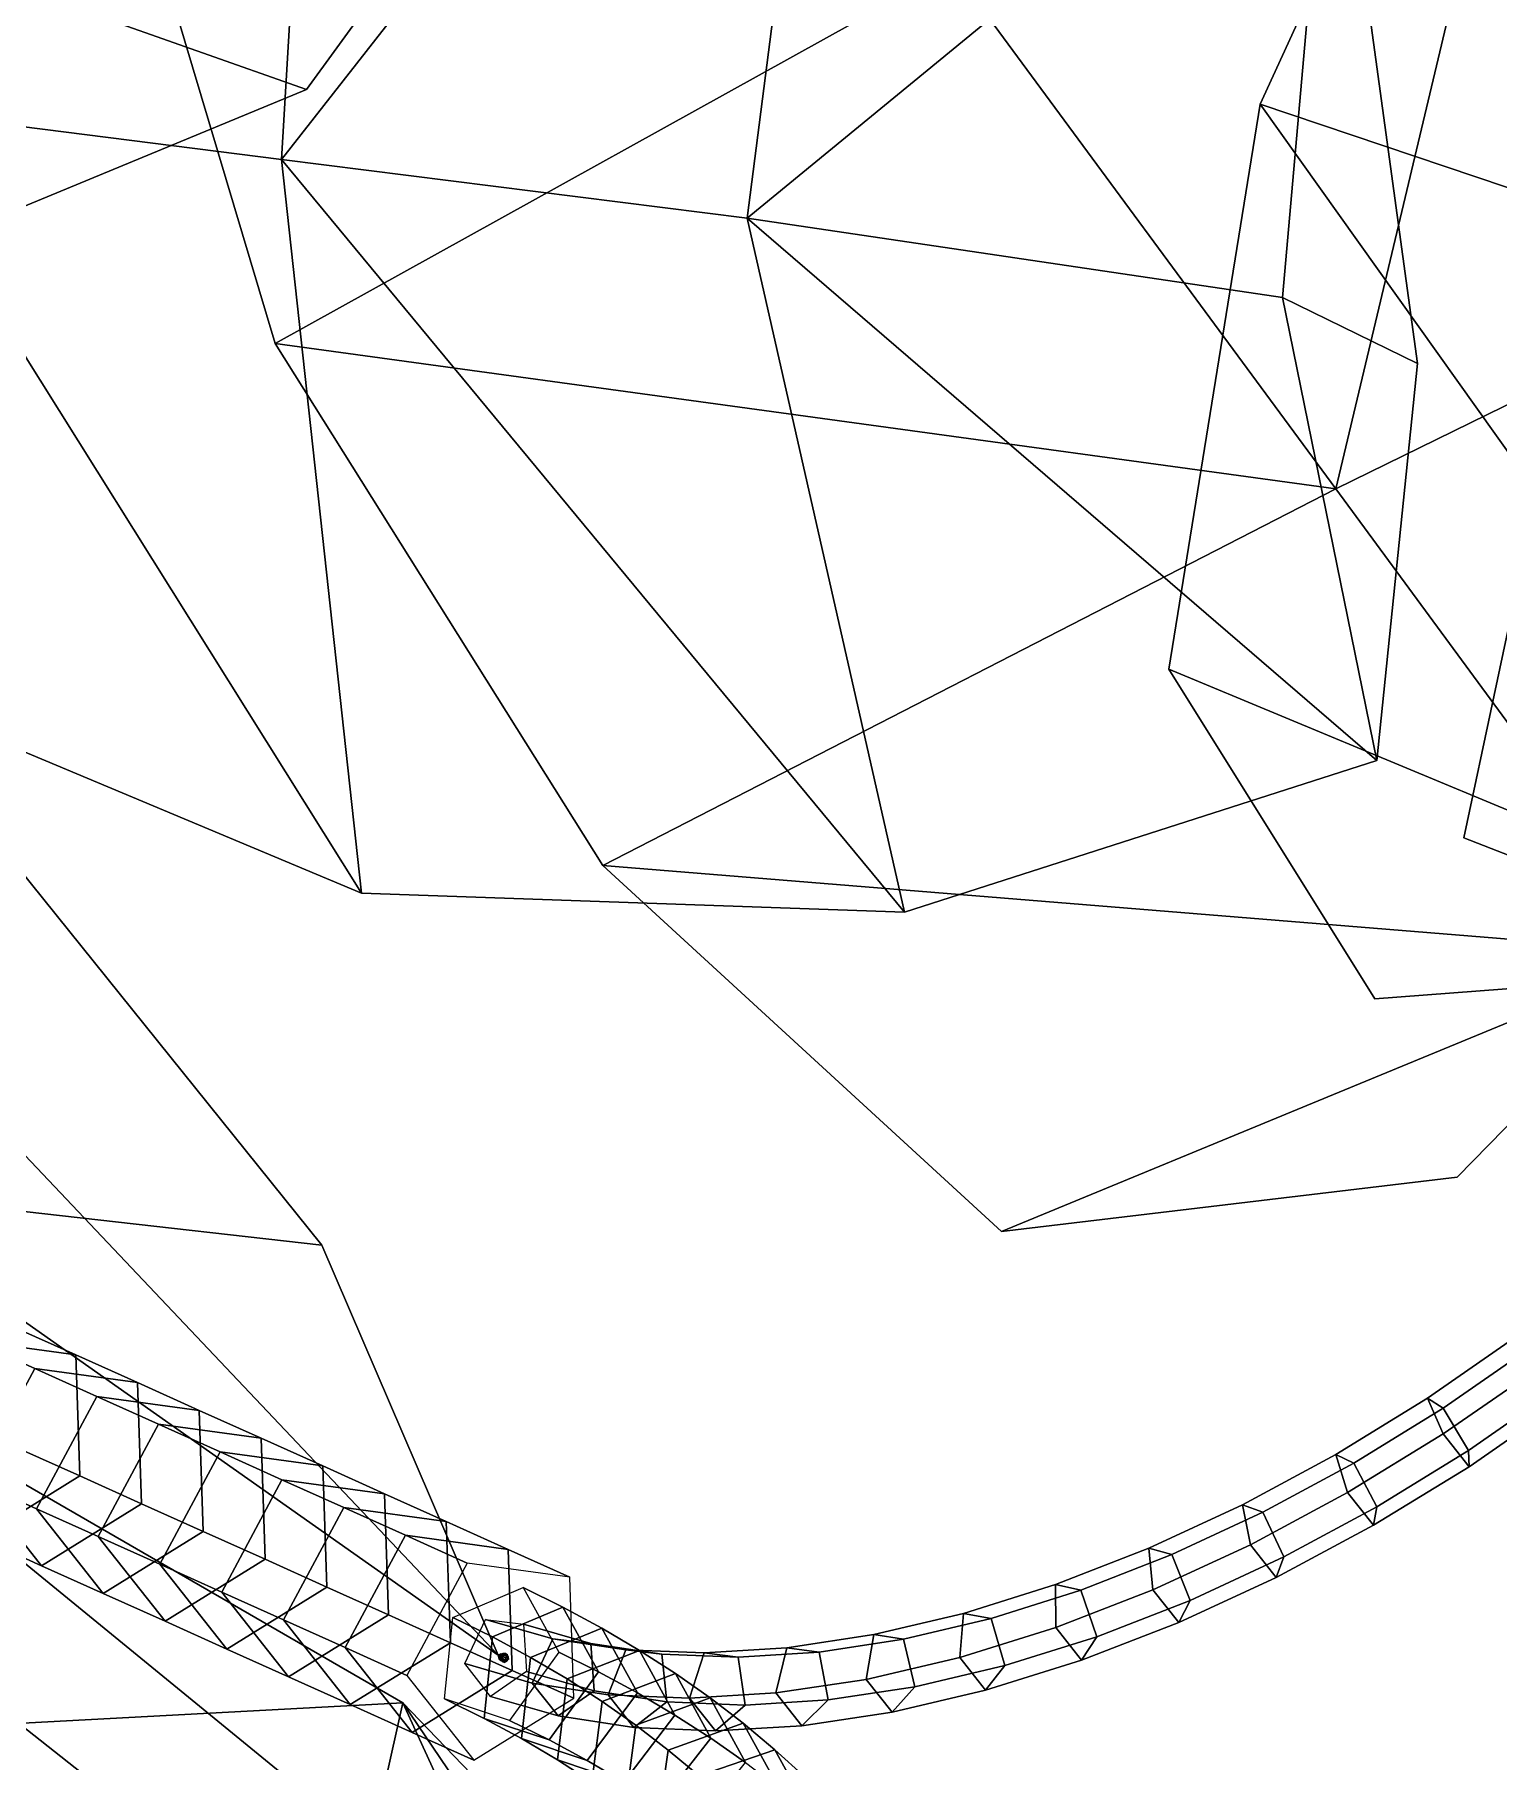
# Model space of a CAD drawing. Header units: metres. Extents: x -219 to 389, y -251 to 301.
# Drawn here: x 349.4 to 364.28, y -26.41 to -8.87 of the extents above; entities that cross this region are included whole.
import ezdxf

# ---------------------------------------------------------------- set-up
doc = ezdxf.new("R2010")
doc.units = ezdxf.units.M

msp = doc.modelspace()

# ---------------------------------------------------------------- linework, layer by layer
at = {"layer": 'Breeder_Intrnd', "color": 3}
for points in [[(349.195, -21.999, 865.668), (349.8226, -22.2813, 866.5834), (348.7805, -22.1385, 867.3419), (348.1529, -21.8563, 866.4266)], [(349.236, -23.2295, 865.2605), (349.8636, -23.5117, 866.1758), (349.8226, -22.2813, 866.5834), (349.195, -21.999, 865.668)], [(348.7805, -22.1385, 867.3419), (349.4081, -22.4207, 868.2573), (348.7954, -23.5617, 868.3257), (348.1678, -23.2794, 867.4103)], [(349.8226, -22.2813, 866.5834), (350.4502, -22.5635, 867.4987), (349.4081, -22.4207, 868.2573), (348.7805, -22.1385, 867.3419)], [(349.4081, -22.4207, 868.2573), (350.0357, -22.703, 869.1726), (349.423, -23.8439, 869.241), (348.7954, -23.5617, 868.3257)], [(350.4502, -22.5635, 867.4987), (351.0779, -22.8457, 868.4141), (350.0357, -22.703, 869.1726), (349.4081, -22.4207, 868.2573)], [(349.8636, -23.5117, 866.1758), (350.4913, -23.794, 867.0912), (350.4502, -22.5635, 867.4987), (349.8226, -22.2813, 866.5834)], [(350.4913, -23.794, 867.0912), (351.1189, -24.07623, 868.0065), (351.0779, -22.8457, 868.4141), (350.4502, -22.5635, 867.4987)], [(350.0357, -22.703, 869.1726), (350.6634, -22.9852, 870.088), (350.0506, -24.1261, 870.1564), (349.423, -23.8439, 869.241)], [(351.0779, -22.8457, 868.4141), (351.7055, -23.1279, 869.3294), (350.6634, -22.9852, 870.088), (350.0357, -22.703, 869.1726)], [(351.1189, -24.07623, 868.0065), (351.7465, -24.3584, 868.9219), (351.7055, -23.1279, 869.3294), (351.0779, -22.8457, 868.4141)], [(350.6634, -22.9852, 870.088), (351.291, -23.2674, 871.0033), (350.6783, -24.4083, 871.0717), (350.0506, -24.1261, 870.1564)], [(351.7055, -23.1279, 869.3294), (352.3331, -23.4102, 870.2448), (351.291, -23.2674, 871.0033), (350.6634, -22.9852, 870.088)], [(351.7465, -24.3584, 868.9219), (352.3741, -24.6406, 869.8372), (352.3331, -23.4102, 870.2448), (351.7055, -23.1279, 869.3294)], [(348.1678, -23.2794, 867.4103), (348.7954, -23.5617, 868.3257), (349.4749, -24.4232, 867.5941), (348.8473, -24.1409, 866.6788)], [(348.2196, -23.8587, 865.7634), (348.8473, -24.1409, 866.6788), (349.8636, -23.5117, 866.1758), (349.236, -23.2295, 865.2605)], [(351.291, -23.2674, 871.0033), (351.9186, -23.5497, 871.9186), (351.3059, -24.6906, 871.9871), (350.6783, -24.4083, 871.0717)], [(352.3331, -23.4102, 870.2448), (352.9607, -23.6924, 871.1601), (351.9186, -23.5497, 871.9186), (351.291, -23.2674, 871.0033)], [(352.3741, -24.6406, 869.8372), (353.0018, -24.9229, 870.7526), (352.9607, -23.6924, 871.1601), (352.3331, -23.4102, 870.2448)], [(348.7954, -23.5617, 868.3257), (349.423, -23.8439, 869.241), (350.1025, -24.7054, 868.5095), (349.4749, -24.4232, 867.5941)], [(348.8473, -24.1409, 866.6788), (349.4749, -24.4232, 867.5941), (350.4913, -23.794, 867.0912), (349.8636, -23.5117, 866.1758)], [(351.9186, -23.5497, 871.9186), (352.5462, -23.8319, 872.834), (351.9335, -24.9728, 872.9024), (351.3059, -24.6906, 871.9871)], [(352.9607, -23.6924, 871.1601), (353.5883, -23.9746, 872.0754), (352.5462, -23.8319, 872.834), (351.9186, -23.5497, 871.9186)], [(349.423, -23.8439, 869.241), (350.0506, -24.1261, 870.1564), (350.7301, -24.9876, 869.4248), (350.1025, -24.7054, 868.5095)], [(349.4749, -24.4232, 867.5941), (350.1025, -24.7054, 868.5095), (351.1189, -24.07623, 868.0065), (350.4913, -23.794, 867.0912)], [(352.5462, -23.8319, 872.834), (353.1739, -24.1141, 873.7493), (352.5611, -25.255, 873.8177), (351.9335, -24.9728, 872.9024)], [(353.5883, -23.9746, 872.0754), (354.216, -24.2569, 872.9908), (353.1739, -24.1141, 873.7493), (352.5462, -23.8319, 872.834)], [(353.0018, -24.9229, 870.7526), (353.6294, -25.2051, 871.6679), (353.5883, -23.9746, 872.0754), (352.9607, -23.6924, 871.1601)], [(353.6294, -25.2051, 871.6679), (354.257, -25.4873, 872.5833), (354.216, -24.2569, 872.9908), (353.5883, -23.9746, 872.0754)], [(350.0506, -24.1261, 870.1564), (350.6783, -24.4083, 871.0717), (351.3578, -25.2698, 870.3401), (350.7301, -24.9876, 869.4248)], [(350.1025, -24.7054, 868.5095), (350.7301, -24.9876, 869.4248), (351.7465, -24.3584, 868.9219), (351.1189, -24.07623, 868.0065)], [(353.1739, -24.1141, 873.7493), (353.8015, -24.3963, 874.6647), (353.1888, -25.5372, 874.7331), (352.5611, -25.255, 873.8177)], [(354.216, -24.2569, 872.9908), (354.8436, -24.5391, 873.9061), (353.8015, -24.3963, 874.6647), (353.1739, -24.1141, 873.7493)], [(350.7301, -24.9876, 869.4248), (351.3578, -25.2698, 870.3401), (352.3741, -24.6406, 869.8372), (351.7465, -24.3584, 868.9219)], [(354.257, -25.4873, 872.5833), (354.8846, -25.7695, 873.4986), (354.8436, -24.5391, 873.9061), (354.216, -24.2569, 872.9908)], [(350.6783, -24.4083, 871.0717), (351.3059, -24.6906, 871.9871), (351.9854, -25.5521, 871.2555), (351.3578, -25.2698, 870.3401)], [(351.3059, -24.6906, 871.9871), (351.9335, -24.9728, 872.9024), (352.613, -25.8343, 872.1708), (351.9854, -25.5521, 871.2555)], [(351.3578, -25.2698, 870.3401), (351.9854, -25.5521, 871.2555), (353.0018, -24.9229, 870.7526), (352.3741, -24.6406, 869.8372)], [(354.3702, -24.646, 874.2158), (354.7726, -24.8444, 874.8281), (354.0584, -25.146, 875.1996), (353.6561, -24.9476, 874.5873)], [(354.7312, -25.3027, 873.7658), (355.1336, -25.5011, 874.3781), (354.7726, -24.8444, 874.8281), (354.3702, -24.646, 874.2158)], [(354.7726, -24.8444, 874.8281), (355.1685, -25.05801, 875.4574), (354.4439, -25.3542, 875.8126), (354.0584, -25.146, 875.1996)], [(355.1336, -25.5011, 874.3781), (355.5295, -25.7146, 875.0074), (355.1685, -25.05801, 875.4574), (354.7726, -24.8444, 874.8281)], [(351.9335, -24.9728, 872.9024), (352.5611, -25.255, 873.8177), (353.2406, -26.1165, 873.0862), (352.613, -25.8343, 872.1708)], [(351.9854, -25.5521, 871.2555), (352.613, -25.8343, 872.1708), (353.6294, -25.2051, 871.6679), (353.0018, -24.9229, 870.7526)], [(353.6561, -24.9476, 874.5873), (354.0584, -25.146, 875.1996), (353.9733, -25.9746, 874.9871), (353.5709, -25.7762, 874.3748)], [(355.1685, -25.05801, 875.4574), (355.55, -25.2828, 876.0916), (354.8154, -25.5733, 876.4304), (354.4439, -25.3542, 875.8126)], [(355.5295, -25.7146, 875.0074), (355.9111, -25.9395, 875.6416), (355.55, -25.2828, 876.0916), (355.1685, -25.05801, 875.4574)], [(352.5611, -25.255, 873.8177), (353.1888, -25.5372, 874.7331), (353.8683, -26.3987, 874.0015), (353.2406, -26.1165, 873.0862)], [(352.613, -25.8343, 872.1708), (353.2406, -26.1165, 873.0862), (354.257, -25.4873, 872.5833), (353.6294, -25.2051, 871.6679)], [(354.0584, -25.146, 875.1996), (354.4439, -25.3542, 875.8126), (354.3523, -26.1794, 875.5901), (353.9733, -25.9746, 874.9871)], [(354.2316, -25.9944, 873.87), (354.6339, -26.1928, 874.4823), (355.1336, -25.5011, 874.3781), (354.7312, -25.3027, 873.7658)], [(354.4439, -25.3542, 875.8126), (354.8154, -25.5733, 876.4304), (354.7175, -26.395, 876.1978), (354.3523, -26.1794, 875.5901)], [(355.55, -25.2828, 876.0916), (355.9169, -25.5189, 876.7303), (355.1725, -25.8034, 877.0526), (354.8154, -25.5733, 876.4304)], [(355.9111, -25.9395, 875.6416), (356.278, -26.1755, 876.2803), (355.9169, -25.5189, 876.7303), (355.55, -25.2828, 876.0916)], [(353.2406, -26.1165, 873.0862), (353.8683, -26.3987, 874.0015), (354.8846, -25.7695, 873.4986), (354.257, -25.4873, 872.5833)], [(354.6339, -26.1928, 874.4823), (355.0194, -26.4009, 875.0953), (355.5295, -25.7146, 875.0074), (355.1336, -25.5011, 874.3781)], [(354.8154, -25.5733, 876.4304), (355.1725, -25.8034, 877.0526), (355.0687, -26.6214, 876.8098), (354.7175, -26.395, 876.1978)], [(355.9169, -25.5189, 876.7303), (356.269, -25.7659, 877.3732), (355.5152, -26.0442, 877.6788), (355.1725, -25.8034, 877.0526)], [(356.278, -26.1755, 876.2803), (356.63, -26.4226, 876.9232), (356.269, -25.7659, 877.3732), (355.9169, -25.5189, 876.7303)], [(353.5709, -25.7762, 874.3748), (353.9733, -25.9746, 874.9871), (354.6339, -26.1928, 874.4823), (354.2316, -25.9944, 873.87)], [(355.0194, -26.4009, 875.0953), (355.3908, -26.6201, 875.713), (355.9111, -25.9395, 875.6416), (355.5295, -25.7146, 875.0074)], [(356.269, -25.7659, 877.3732), (356.6059, -26.02393, 878.02), (355.8432, -26.2955, 878.3087), (355.5152, -26.0442, 877.6788)], [(356.63, -26.4226, 876.9232), (356.9669, -26.6806, 877.5699), (356.6059, -26.02393, 878.02), (356.269, -25.7659, 877.3732)], [(355.1725, -25.8034, 877.0526), (355.5152, -26.0442, 877.6788), (355.4057, -26.8583, 877.4258), (355.0687, -26.6214, 876.8098)], [(355.3908, -26.6201, 875.713), (355.748, -26.8501, 876.3352), (356.278, -26.1755, 876.2803), (355.9111, -25.9395, 875.6416)], [(353.9733, -25.9746, 874.9871), (354.3523, -26.1794, 875.5901), (355.0194, -26.4009, 875.0953), (354.6339, -26.1928, 874.4823)], [(355.5152, -26.0442, 877.6788), (355.8432, -26.2955, 878.3087), (355.7281, -27.1057, 878.0454), (355.4057, -26.8583, 877.4258)], [(356.6059, -26.02393, 878.02), (356.9276, -26.2926, 878.6701), (356.1563, -26.5574, 878.942), (355.8432, -26.2955, 878.3087)], [(356.9669, -26.6806, 877.5699), (357.2886, -26.9493, 878.22), (356.9276, -26.2926, 878.6701), (356.6059, -26.02393, 878.02)], [(354.3523, -26.1794, 875.5901), (354.7175, -26.395, 876.1978), (355.3908, -26.6201, 875.713), (355.0194, -26.4009, 875.0953)], [(355.8432, -26.2955, 878.3087), (356.1563, -26.5574, 878.942), (356.036, -27.3633, 878.6683), (355.7281, -27.1057, 878.0454)], [(355.748, -26.8501, 876.3352), (356.0907, -27.09092, 876.9615), (356.63, -26.4226, 876.9232), (356.278, -26.1755, 876.2803)], [(356.9276, -26.2926, 878.6701), (357.2337, -26.5719, 879.3232), (356.4543, -26.8295, 879.5782), (356.1563, -26.5574, 878.942)], [(357.2886, -26.9493, 878.22), (357.5948, -27.2285, 878.8732), (357.2337, -26.5719, 879.3232), (356.9276, -26.2926, 878.6701)], [(354.7175, -26.395, 876.1978), (355.0687, -26.6214, 876.8098), (355.748, -26.8501, 876.3352), (355.3908, -26.6201, 875.713)]]:
    msp.add_3dface(points, dxfattribs=at)
at = {"layer": 'Breeder_Leaf', "color": 3}
for points in [[(347.7199, -9.6091, 851.4254), (348.1432, -1.9906, 849.9298), (352.4262, -1.5089, 845.7515)], [(347.7199, -9.6091, 851.4254), (352.4262, -1.5089, 845.7515), (348.1432, -1.9906, 849.9298)], [(347.7199, -9.6091, 851.4254), (352.4262, -1.5089, 845.7515), (351.9149, -10.142, 846.696)], [(347.7199, -9.6091, 851.4254), (351.9149, -10.142, 846.696), (352.4262, -1.5089, 845.7515)], [(352.4262, -1.5089, 845.7515), (357.6654, -2.8042, 840.956), (351.9149, -10.142, 846.696)], [(352.4262, -1.5089, 845.7515), (351.9149, -10.142, 846.696), (357.6654, -2.8042, 840.956)], [(351.9149, -10.142, 846.696), (357.6654, -2.8042, 840.956), (356.6457, -10.7391, 841.3911)], [(351.9149, -10.142, 846.696), (356.6457, -10.7391, 841.3911), (357.6654, -2.8042, 840.956)], [(357.6654, -2.8042, 840.956), (362.5865, -5.8626, 835.8947), (356.6457, -10.7391, 841.3911)], [(357.6654, -2.8042, 840.956), (356.6457, -10.7391, 841.3911), (362.5865, -5.8626, 835.8947)], [(361.8578, -9.5795, 883.8286), (364.788, -3.1959, 885.4984), (369.9917, -12.3184, 882.4063)], [(361.8578, -9.5795, 883.8286), (369.9917, -12.3184, 882.4063), (364.788, -3.1959, 885.4984)], [(355.6932, -4.5874, 849.9391), (352.1663, -9.4311, 851.04), (346.5926, -7.4631, 852.9774)], [(355.6932, -4.5874, 849.9391), (346.5926, -7.4631, 852.9774), (352.1663, -9.4311, 851.04)], [(351.851, -12.01119, 885.9789), (349.9256, -5.5706, 889.7206), (358.7287, -8.1967, 887.5085)], [(351.851, -12.01119, 885.9789), (358.7287, -8.1967, 887.5085), (349.9256, -5.5706, 889.7206)], [(364.471, -5.7449, 891.5929), (362.6275, -13.4859, 884.7331), (358.7287, -8.1967, 887.5085)], [(364.471, -5.7449, 891.5929), (358.7287, -8.1967, 887.5085), (362.6275, -13.4859, 884.7331)], [(362.6275, -13.4859, 884.7331), (364.471, -5.7449, 891.5929), (368.7769, -10.4727, 888.0607)], [(362.6275, -13.4859, 884.7331), (368.7769, -10.4727, 888.0607), (364.471, -5.7449, 891.5929)], [(356.6457, -10.7391, 841.3911), (362.5865, -5.8626, 835.8947), (362.085, -11.5417, 834.4393)], [(356.6457, -10.7391, 841.3911), (362.085, -11.5417, 834.4393), (362.5865, -5.8626, 835.8947)], [(362.5865, -5.8626, 835.8947), (363.4556, -12.2123, 825.8077), (362.085, -11.5417, 834.4393)], [(362.5865, -5.8626, 835.8947), (362.085, -11.5417, 834.4393), (363.4556, -12.2123, 825.8077)], [(346.5926, -7.4631, 852.9774), (352.1663, -9.4311, 851.04), (347.7628, -11.2521, 850.2565)], [(346.5926, -7.4631, 852.9774), (347.7628, -11.2521, 850.2565), (352.1663, -9.4311, 851.04)], [(362.6275, -13.4859, 884.7331), (351.851, -12.01119, 885.9789), (358.7287, -8.1967, 887.5085)], [(362.6275, -13.4859, 884.7331), (358.7287, -8.1967, 887.5085), (351.851, -12.01119, 885.9789)], [(352.7274, -17.593, 848.0336), (347.7199, -9.6091, 851.4254), (351.9149, -10.142, 846.696)], [(352.7274, -17.593, 848.0336), (351.9149, -10.142, 846.696), (347.7199, -9.6091, 851.4254)], [(352.7274, -17.593, 848.0336), (348.3835, -15.7757, 851.8989), (347.7199, -9.6091, 851.4254)], [(352.7274, -17.593, 848.0336), (347.7199, -9.6091, 851.4254), (348.3835, -15.7757, 851.8989)], [(368.0618, -18.2849, 881.4448), (360.9296, -15.3184, 882.3327), (361.8578, -9.5795, 883.8286)], [(368.0618, -18.2849, 881.4448), (361.8578, -9.5795, 883.8286), (360.9296, -15.3184, 882.3327)], [(368.0618, -18.2849, 881.4448), (361.8578, -9.5795, 883.8286), (369.9917, -12.3184, 882.4063)], [(368.0618, -18.2849, 881.4448), (369.9917, -12.3184, 882.4063), (361.8578, -9.5795, 883.8286)], [(358.245, -17.7859, 843.2494), (351.9149, -10.142, 846.696), (356.6457, -10.7391, 841.3911)], [(358.245, -17.7859, 843.2494), (356.6457, -10.7391, 841.3911), (351.9149, -10.142, 846.696)], [(351.9149, -10.142, 846.696), (358.245, -17.7859, 843.2494), (352.7274, -17.593, 848.0336)], [(351.9149, -10.142, 846.696), (352.7274, -17.593, 848.0336), (358.245, -17.7859, 843.2494)], [(368.7769, -10.4727, 888.0607), (366.0936, -18.1988, 882.2789), (362.6275, -13.4859, 884.7331)], [(368.7769, -10.4727, 888.0607), (362.6275, -13.4859, 884.7331), (366.0936, -18.1988, 882.2789)], [(362.085, -11.5417, 834.4393), (363.0441, -16.2462, 837.5618), (356.6457, -10.7391, 841.3911)], [(362.085, -11.5417, 834.4393), (356.6457, -10.7391, 841.3911), (363.0441, -16.2462, 837.5618)], [(356.6457, -10.7391, 841.3911), (363.0441, -16.2462, 837.5618), (358.245, -17.7859, 843.2494)], [(356.6457, -10.7391, 841.3911), (358.245, -17.7859, 843.2494), (363.0441, -16.2462, 837.5618)], [(363.4556, -12.2123, 825.8077), (363.0441, -16.2462, 837.5618), (362.085, -11.5417, 834.4393)], [(363.4556, -12.2123, 825.8077), (362.085, -11.5417, 834.4393), (363.0441, -16.2462, 837.5618)], [(355.1775, -17.3129, 882.3802), (351.851, -12.01119, 885.9789), (362.6275, -13.4859, 884.7331)], [(355.1775, -17.3129, 882.3802), (362.6275, -13.4859, 884.7331), (351.851, -12.01119, 885.9789)], [(369.0703, -19.03619, 880.6406), (363.9277, -17.03213, 879.4249), (364.8528, -12.6846, 882.1663)], [(369.0703, -19.03619, 880.6406), (364.8528, -12.6846, 882.1663), (363.9277, -17.03213, 879.4249)], [(366.0936, -18.1988, 882.2789), (355.1775, -17.3129, 882.3802), (362.6275, -13.4859, 884.7331)], [(366.0936, -18.1988, 882.2789), (362.6275, -13.4859, 884.7331), (355.1775, -17.3129, 882.3802)], [(368.0618, -18.2849, 881.4448), (363.0223, -18.667, 878.9153), (360.9296, -15.3184, 882.3327)], [(368.0618, -18.2849, 881.4448), (360.9296, -15.3184, 882.3327), (363.0223, -18.667, 878.9153)], [(366.0936, -18.1988, 882.2789), (359.2294, -21.028, 879.9689), (355.1775, -17.3129, 882.3802)], [(366.0936, -18.1988, 882.2789), (355.1775, -17.3129, 882.3802), (359.2294, -21.028, 879.9689)], [(366.0936, -18.1988, 882.2789), (363.8584, -20.4774, 877.615), (359.2294, -21.028, 879.9689)], [(366.0936, -18.1988, 882.2789), (359.2294, -21.028, 879.9689), (363.8584, -20.4774, 877.615)], [(348.2632, -32.7582, 894.1677), (348.7649, -25.6482, 899.0935), (352.8228, -28.8484, 895.997)], [(348.2632, -32.7582, 894.1677), (352.8228, -28.8484, 895.997), (348.7649, -25.6482, 899.0935)]]:
    msp.add_3dface(points, dxfattribs=at)
at = {"layer": 'Breeder_Mrstm', "color": 3}
for points in [[(354.164, -25.3163, 874.2454), (354.1897, -25.3136, 874.2299), (354.1143, -25.3315, 874.1619)], [(354.164, -25.3163, 874.2454), (354.1143, -25.3315, 874.1619), (354.1897, -25.3136, 874.2299)], [(354.1143, -25.3315, 874.1619), (354.1444, -25.3316, 874.2551), (354.164, -25.3163, 874.2454)], [(354.1143, -25.3315, 874.1619), (354.164, -25.3163, 874.2454), (354.1444, -25.3316, 874.2551)], [(354.1328, -25.3477, 874.2571), (354.1428, -25.3195, 874.2603), (354.1143, -25.3315, 874.1619)], [(354.1328, -25.3477, 874.2571), (354.1143, -25.3315, 874.1619), (354.1428, -25.3195, 874.2603)], [(354.1143, -25.3315, 874.1619), (354.1798, -25.3213, 874.2341), (354.1949, -25.3363, 874.218)], [(354.1143, -25.3315, 874.1619), (354.1949, -25.3363, 874.218), (354.1798, -25.3213, 874.2341)], [(354.1949, -25.3363, 874.218), (354.2018, -25.3632, 874.2064), (354.1143, -25.3315, 874.1619)], [(354.1949, -25.3363, 874.218), (354.1143, -25.3315, 874.1619), (354.2018, -25.3632, 874.2064)], [(354.1143, -25.3315, 874.1619), (354.1363, -25.3726, 874.2481), (354.1328, -25.3477, 874.2571)], [(354.1143, -25.3315, 874.1619), (354.1328, -25.3477, 874.2571), (354.1363, -25.3726, 874.2481)], [(354.1143, -25.3315, 874.1619), (354.1664, -25.388, 874.2227), (354.144, -25.3874, 874.2371)], [(354.1143, -25.3315, 874.1619), (354.144, -25.3874, 874.2371), (354.1664, -25.388, 874.2227)], [(354.144, -25.3874, 874.2371), (354.1255, -25.3728, 874.2557), (354.1143, -25.3315, 874.1619)], [(354.144, -25.3874, 874.2371), (354.1143, -25.3315, 874.1619), (354.1255, -25.3728, 874.2557)], [(354.1143, -25.3315, 874.1619), (354.1936, -25.3567, 874.2137), (354.1823, -25.3809, 874.2128)], [(354.1143, -25.3315, 874.1619), (354.1823, -25.3809, 874.2128), (354.1936, -25.3567, 874.2137)], [(354.1823, -25.3809, 874.2128), (354.1615, -25.4003, 874.2225), (354.1143, -25.3315, 874.1619)], [(354.1823, -25.3809, 874.2128), (354.1143, -25.3315, 874.1619), (354.1615, -25.4003, 874.2225)], [(354.144, -25.3874, 874.2371), (354.1637, -25.3971, 874.271), (354.1255, -25.3728, 874.2557)], [(354.144, -25.3874, 874.2371), (354.1255, -25.3728, 874.2557), (354.1637, -25.3971, 874.271)], [(354.1255, -25.3728, 874.2557), (354.1637, -25.3971, 874.271), (354.1471, -25.3776, 874.2856)], [(354.1255, -25.3728, 874.2557), (354.1471, -25.3776, 874.2856), (354.1637, -25.3971, 874.271)], [(354.1328, -25.3477, 874.2571), (354.1546, -25.3549, 874.2902), (354.1428, -25.3195, 874.2603)], [(354.1328, -25.3477, 874.2571), (354.1428, -25.3195, 874.2603), (354.1546, -25.3549, 874.2902)], [(354.1363, -25.3726, 874.2481), (354.156, -25.383, 874.2818), (354.1328, -25.3477, 874.2571)], [(354.1363, -25.3726, 874.2481), (354.1328, -25.3477, 874.2571), (354.156, -25.383, 874.2818)], [(354.1328, -25.3477, 874.2571), (354.156, -25.383, 874.2818), (354.1546, -25.3549, 874.2902)], [(354.1328, -25.3477, 874.2571), (354.1546, -25.3549, 874.2902), (354.156, -25.383, 874.2818)], [(354.1428, -25.3195, 874.2603), (354.1546, -25.3549, 874.2902), (354.1667, -25.3282, 874.2874)], [(354.1428, -25.3195, 874.2603), (354.1667, -25.3282, 874.2874), (354.1546, -25.3549, 874.2902)], [(354.1664, -25.388, 874.2227), (354.1878, -25.4007, 874.2545), (354.144, -25.3874, 874.2371)], [(354.1664, -25.388, 874.2227), (354.144, -25.3874, 874.2371), (354.1878, -25.4007, 874.2545)], [(354.144, -25.3874, 874.2371), (354.1878, -25.4007, 874.2545), (354.1637, -25.3971, 874.271)], [(354.144, -25.3874, 874.2371), (354.1637, -25.3971, 874.271), (354.1878, -25.4007, 874.2545)], [(354.1444, -25.3316, 874.2551), (354.1658, -25.3391, 874.2886), (354.164, -25.3163, 874.2454)], [(354.1444, -25.3316, 874.2551), (354.164, -25.3163, 874.2454), (354.1658, -25.3391, 874.2886)], [(354.1823, -25.3809, 874.2128), (354.2031, -25.3934, 874.2451), (354.1615, -25.4003, 874.2225)], [(354.1823, -25.3809, 874.2128), (354.1615, -25.4003, 874.2225), (354.2031, -25.3934, 874.2451)], [(354.1615, -25.4003, 874.2225), (354.2031, -25.3934, 874.2451), (354.1789, -25.4072, 874.2547)], [(354.1615, -25.4003, 874.2225), (354.1789, -25.4072, 874.2547), (354.2031, -25.3934, 874.2451)], [(354.164, -25.3163, 874.2454), (354.1884, -25.3247, 874.2764), (354.1897, -25.3136, 874.2299)], [(354.164, -25.3163, 874.2454), (354.1897, -25.3136, 874.2299), (354.1884, -25.3247, 874.2764)], [(354.164, -25.3163, 874.2454), (354.1658, -25.3391, 874.2886), (354.1884, -25.3247, 874.2764)], [(354.164, -25.3163, 874.2454), (354.1884, -25.3247, 874.2764), (354.1658, -25.3391, 874.2886)], [(354.1798, -25.3213, 874.2341), (354.2038, -25.3292, 874.2656), (354.1949, -25.3363, 874.218)], [(354.1798, -25.3213, 874.2341), (354.1949, -25.3363, 874.218), (354.2038, -25.3292, 874.2656)], [(354.1936, -25.3567, 874.2137), (354.2176, -25.3679, 874.2442), (354.1823, -25.3809, 874.2128)], [(354.1936, -25.3567, 874.2137), (354.1823, -25.3809, 874.2128), (354.2176, -25.3679, 874.2442)], [(354.1823, -25.3809, 874.2128), (354.2176, -25.3679, 874.2442), (354.2031, -25.3934, 874.2451)], [(354.1823, -25.3809, 874.2128), (354.2031, -25.3934, 874.2451), (354.2176, -25.3679, 874.2442)], [(354.1897, -25.3136, 874.2299), (354.1884, -25.3247, 874.2764), (354.2109, -25.3267, 874.2576)], [(354.1897, -25.3136, 874.2299), (354.2109, -25.3267, 874.2576), (354.1884, -25.3247, 874.2764)], [(354.1949, -25.3363, 874.218), (354.2038, -25.3292, 874.2656), (354.2186, -25.348, 874.2485)], [(354.1949, -25.3363, 874.218), (354.2186, -25.348, 874.2485), (354.2038, -25.3292, 874.2656)], [(354.1949, -25.3363, 874.218), (354.2186, -25.348, 874.2485), (354.2018, -25.3632, 874.2064)], [(354.1949, -25.3363, 874.218), (354.2018, -25.3632, 874.2064), (354.2186, -25.348, 874.2485)], [(354.2018, -25.3632, 874.2064), (354.2186, -25.348, 874.2485), (354.2189, -25.3752, 874.2371)], [(354.2018, -25.3632, 874.2064), (354.2189, -25.3752, 874.2371), (354.2186, -25.348, 874.2485)]]:
    msp.add_3dface(points, dxfattribs=at)
at = {"layer": 'Breeder_Petiole', "color": 3}
for points in [[(363.7168, -22.8242, 880.1286), (364.6018, -22.2096, 880.2269), (364.4675, -22.09184, 880.694), (363.5585, -22.722, 880.5919)], [(363.5585, -22.722, 880.5919), (364.4675, -22.09184, 880.694), (364.6665, -22.4296, 881.0045), (363.7187, -23.08525, 880.8961)], [(363.9763, -23.2516, 880.1422), (364.8852, -22.6214, 880.2443), (364.6018, -22.2096, 880.2269), (363.7168, -22.8242, 880.1286)], [(363.7187, -23.08525, 880.8961), (364.6665, -22.4296, 881.0045), (364.9286, -22.7619, 880.7224), (363.9808, -23.4175, 880.614)], [(363.9808, -23.4175, 880.614), (364.9286, -22.7619, 880.7224), (364.8852, -22.6214, 880.2443), (363.9763, -23.2516, 880.1422)], [(362.8089, -23.3828, 879.9431), (363.7168, -22.8242, 880.1286), (363.5585, -22.722, 880.5919), (362.6263, -23.2946, 880.4002)], [(362.6263, -23.2946, 880.4002), (363.5585, -22.722, 880.5919), (363.7187, -23.08525, 880.8961), (362.7469, -23.6806, 880.6945)], [(363.044, -23.8242, 879.9505), (363.9763, -23.2516, 880.1422), (363.7168, -22.8242, 880.1286), (362.8089, -23.3828, 879.9431)], [(362.7469, -23.6806, 880.6945), (363.7187, -23.08525, 880.8961), (363.9808, -23.4175, 880.614), (363.0089, -24.0129, 880.4124)], [(361.8868, -23.88, 879.6721), (362.8089, -23.3828, 879.9431), (362.6263, -23.2946, 880.4002), (361.6796, -23.8041, 880.1209)], [(361.6796, -23.8041, 880.1209), (362.6263, -23.2946, 880.4002), (362.7469, -23.6806, 880.6945), (361.7602, -24.2101, 880.4016)], [(363.0089, -24.0129, 880.4124), (363.9808, -23.4175, 880.614), (363.9763, -23.2516, 880.1422), (363.044, -23.8242, 879.9505)], [(362.0974, -24.3337, 879.6712), (363.044, -23.8242, 879.9505), (362.8089, -23.3828, 879.9431), (361.8868, -23.88, 879.6721)], [(360.9595, -24.3109, 879.3182), (361.8868, -23.88, 879.6721), (361.6796, -23.8041, 880.1209), (360.7277, -24.2455, 879.7566)], [(360.7277, -24.2455, 879.7566), (361.6796, -23.8041, 880.1209), (361.7602, -24.2101, 880.4016), (360.7682, -24.6686, 880.0201)], [(361.7602, -24.2101, 880.4016), (362.7469, -23.6806, 880.6945), (363.0089, -24.0129, 880.4124), (362.0222, -24.5424, 880.1194)], [(362.0222, -24.5424, 880.1194), (363.0089, -24.0129, 880.4124), (363.044, -23.8242, 879.9505), (362.0974, -24.3337, 879.6712)], [(361.1454, -24.7751, 879.3068), (362.0974, -24.3337, 879.6712), (361.8868, -23.88, 879.6721), (360.9595, -24.3109, 879.3182)], [(360.0359, -24.6715, 878.8849), (360.9595, -24.3109, 879.3182), (360.7277, -24.2455, 879.7566), (359.7797, -24.6146, 879.3107)], [(359.7797, -24.6146, 879.3107), (360.7277, -24.2455, 879.7566), (360.7682, -24.6686, 880.0201), (359.7805, -25.05175, 879.5538)], [(360.1974, -25.1442, 878.861), (361.1454, -24.7751, 879.3068), (360.9595, -24.3109, 879.3182), (360.0359, -24.6715, 878.8849)], [(360.7682, -24.6686, 880.0201), (361.7602, -24.2101, 880.4016), (362.0222, -24.5424, 880.1194), (361.0302, -25.0009, 879.738)], [(361.0302, -25.0009, 879.738), (362.0222, -24.5424, 880.1194), (362.0974, -24.3337, 879.6712), (361.1454, -24.7751, 879.3068)], [(358.8448, -24.9079, 878.7877), (359.7797, -24.6146, 879.3107), (359.7805, -25.05175, 879.5538), (358.8066, -25.3557, 879.0072)], [(359.1249, -24.9582, 878.3764), (360.0359, -24.6715, 878.8849), (359.7797, -24.6146, 879.3107), (358.8448, -24.9079, 878.7877)], [(359.2625, -25.4375, 878.338), (360.1974, -25.1442, 878.861), (360.0359, -24.6715, 878.8849), (359.1249, -24.9582, 878.3764)], [(359.7805, -25.05175, 879.5538), (360.7682, -24.6686, 880.0201), (361.0302, -25.0009, 879.738), (360.0426, -25.384, 879.2717)], [(360.0426, -25.384, 879.2717), (361.0302, -25.0009, 879.738), (361.1454, -24.7751, 879.3068), (360.1974, -25.1442, 878.861)], [(353.986, -24.9681, 874.3455), (354.6716, -25.1649, 875.214), (354.4624, -25.6147, 875.2772), (353.7769, -25.418, 874.4086)], [(354.3713, -25.0171, 874.0303), (355.0569, -25.2138, 874.8988), (354.6716, -25.1649, 875.214), (353.986, -24.9681, 874.3455)], [(354.4037, -25.4977, 873.8958), (355.0893, -25.6944, 874.7643), (355.0569, -25.2138, 874.8988), (354.3713, -25.0171, 874.0303)], [(357.9319, -25.1226, 878.1924), (358.8448, -24.9079, 878.7877), (358.8066, -25.3557, 879.0072), (357.8558, -25.5777, 878.3855)], [(358.2353, -25.1684, 877.7975), (359.1249, -24.9582, 878.3764), (358.8448, -24.9079, 878.7877), (357.9319, -25.1226, 878.1924)], [(358.3496, -25.6522, 877.7427), (359.2625, -25.4375, 878.338), (359.1249, -24.9582, 878.3764), (358.2353, -25.1684, 877.7975)], [(358.8066, -25.3557, 879.0072), (359.7805, -25.05175, 879.5538), (360.0426, -25.384, 879.2717), (359.0687, -25.6879, 878.7251)], [(354.6716, -25.1649, 875.214), (355.4118, -25.2777, 876.0344), (355.2325, -25.7341, 876.133), (354.4624, -25.6147, 875.2772)], [(355.0569, -25.2138, 874.8988), (355.7787, -25.3227, 875.6974), (355.4118, -25.2777, 876.0344), (354.6716, -25.1649, 875.214)], [(355.0893, -25.6944, 874.7643), (355.8295, -25.8073, 875.5847), (355.7787, -25.3227, 875.6974), (355.0569, -25.2138, 874.8988)], [(357.0498, -25.2565, 877.5309), (357.9319, -25.1226, 878.1924), (357.8558, -25.5777, 878.3855), (356.9374, -25.7155, 877.6947)], [(357.3756, -25.2999, 877.1539), (358.2353, -25.1684, 877.7975), (357.9319, -25.1226, 878.1924), (357.0498, -25.2565, 877.5309)], [(357.4676, -25.7861, 877.0811), (358.3496, -25.6522, 877.7427), (358.2353, -25.1684, 877.7975), (357.3756, -25.2999, 877.1539)], [(359.0687, -25.6879, 878.7251), (360.0426, -25.384, 879.2717), (360.1974, -25.1442, 878.861), (359.2625, -25.4375, 878.338)], [(353.7769, -25.418, 874.4086), (354.4624, -25.6147, 875.2772), (354.7245, -25.947, 874.9951), (354.0389, -25.7502, 874.1265)], [(355.4118, -25.2777, 876.0344), (356.2071, -25.3084, 876.8092), (356.0602, -25.7678, 876.9415), (355.2325, -25.7341, 876.133)], [(355.7787, -25.3227, 875.6974), (356.554, -25.3515, 876.4516), (356.2071, -25.3084, 876.8092), (355.4118, -25.2777, 876.0344)], [(355.8295, -25.8073, 875.5847), (356.6248, -25.838, 876.3595), (356.554, -25.3515, 876.4516), (355.7787, -25.3227, 875.6974)], [(356.2071, -25.3084, 876.8092), (357.0498, -25.2565, 877.5309), (356.9374, -25.7155, 877.6947), (356.0602, -25.7678, 876.9415)], [(356.554, -25.3515, 876.4516), (357.3756, -25.2999, 877.1539), (357.0498, -25.2565, 877.5309), (356.2071, -25.3084, 876.8092)], [(356.6248, -25.838, 876.3595), (357.4676, -25.7861, 877.0811), (357.3756, -25.2999, 877.1539), (356.554, -25.3515, 876.4516)], [(357.8558, -25.5777, 878.3855), (358.8066, -25.3557, 879.0072), (359.0687, -25.6879, 878.7251), (358.1179, -25.9099, 878.1033)], [(354.0389, -25.7502, 874.1265), (354.7245, -25.947, 874.9951), (355.0893, -25.6944, 874.7643), (354.4037, -25.4977, 873.8958)], [(356.9374, -25.7155, 877.6947), (357.8558, -25.5777, 878.3855), (358.1179, -25.9099, 878.1033), (357.1995, -26.04776, 877.4125)], [(358.1179, -25.9099, 878.1033), (359.0687, -25.6879, 878.7251), (359.2625, -25.4375, 878.338), (358.3496, -25.6522, 877.7427)], [(354.4624, -25.6147, 875.2772), (355.2325, -25.7341, 876.133), (355.4945, -26.06639, 875.8509), (354.7245, -25.947, 874.9951)], [(354.7245, -25.947, 874.9951), (355.4945, -26.06639, 875.8509), (355.8295, -25.8073, 875.5847), (355.0893, -25.6944, 874.7643)], [(355.2325, -25.7341, 876.133), (356.0602, -25.7678, 876.9415), (356.3222, -26.1, 876.6593), (355.4945, -26.06639, 875.8509)], [(356.0602, -25.7678, 876.9415), (356.9374, -25.7155, 877.6947), (357.1995, -26.04776, 877.4125), (356.3222, -26.1, 876.6593)], [(357.1995, -26.04776, 877.4125), (358.1179, -25.9099, 878.1033), (358.3496, -25.6522, 877.7427), (357.4676, -25.7861, 877.0811)], [(355.4945, -26.06639, 875.8509), (356.3222, -26.1, 876.6593), (356.6248, -25.838, 876.3595), (355.8295, -25.8073, 875.5847)], [(356.3222, -26.1, 876.6593), (357.1995, -26.04776, 877.4125), (357.4676, -25.7861, 877.0811), (356.6248, -25.838, 876.3595)]]:
    msp.add_3dface(points, dxfattribs=at)
at = {"layer": 'Breeder_Stipule', "color": 3}
for points in [[(347.4077, -20.6128, 879.9025), (348.4657, -16.3782, 886.9144), (352.322, -21.1667, 884.1004)], [(347.4077, -20.6128, 879.9025), (352.322, -21.1667, 884.1004), (348.4657, -16.3782, 886.9144)], [(354.1143, -25.3315, 874.1619), (346.4786, -17.2715, 874.0421), (347.4077, -20.6128, 879.9025)], [(354.1143, -25.3315, 874.1619), (347.4077, -20.6128, 879.9025), (346.4786, -17.2715, 874.0421)], [(347.4077, -20.6128, 879.9025), (352.322, -21.1667, 884.1004), (354.1143, -25.3315, 874.1619)], [(347.4077, -20.6128, 879.9025), (354.1143, -25.3315, 874.1619), (352.322, -21.1667, 884.1004)], [(345.9552, -21.6626, 862.2624), (347.9539, -26.09177, 852.2789), (353.1473, -25.8165, 856.6751)], [(345.9552, -21.6626, 862.2624), (353.1473, -25.8165, 856.6751), (347.9539, -26.09177, 852.2789)], [(353.1473, -25.8165, 856.6751), (354.413, -28.5746, 862.4083), (345.9552, -21.6626, 862.2624)], [(353.1473, -25.8165, 856.6751), (345.9552, -21.6626, 862.2624), (354.413, -28.5746, 862.4083)], [(353.1473, -25.8165, 856.6751), (347.9539, -26.09177, 852.2789), (352.222, -29.9646, 849.4016)], [(353.1473, -25.8165, 856.6751), (352.222, -29.9646, 849.4016), (347.9539, -26.09177, 852.2789)], [(353.1473, -25.8165, 856.6751), (352.222, -29.9646, 849.4016), (358.6855, -31.567, 851.5476)], [(353.1473, -25.8165, 856.6751), (358.6855, -31.567, 851.5476), (352.222, -29.9646, 849.4016)], [(358.6855, -31.567, 851.5476), (357.7138, -32.559, 858.0552), (353.1473, -25.8165, 856.6751)], [(358.6855, -31.567, 851.5476), (353.1473, -25.8165, 856.6751), (357.7138, -32.559, 858.0552)], [(353.1473, -25.8165, 856.6751), (357.7138, -32.559, 858.0552), (354.413, -28.5746, 862.4083)], [(353.1473, -25.8165, 856.6751), (354.413, -28.5746, 862.4083), (357.7138, -32.559, 858.0552)]]:
    msp.add_3dface(points, dxfattribs=at)

doc.saveas('drawing.dxf')
